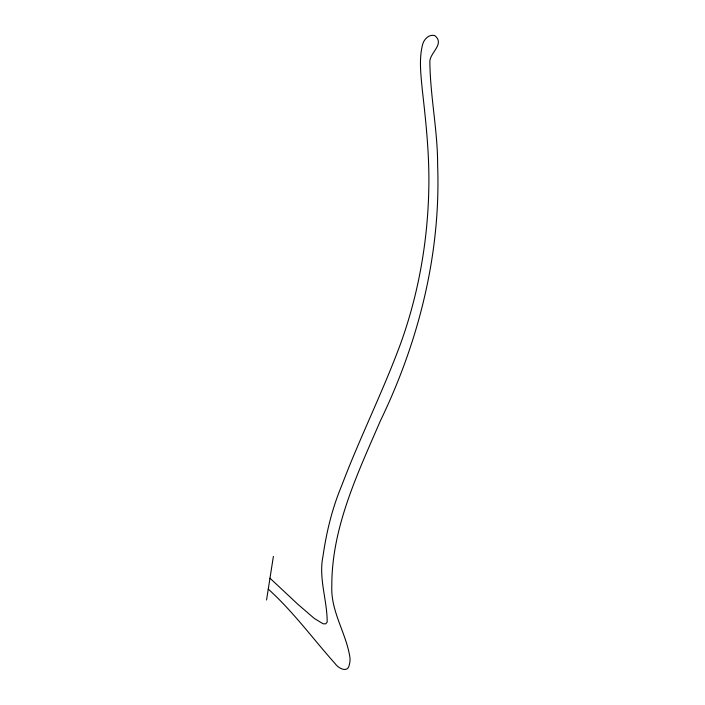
<?xml version="1.0" encoding="UTF-8"?>
<svg xmlns="http://www.w3.org/2000/svg" width="705" height="705" viewBox="0 0 705 705"><rect width="100%" height="100%" fill="white"/><g stroke="black" fill="none" stroke-linecap="round" stroke-linejoin="round"><path stroke-width="1.06" d="M266.56 600.008L273.39 556.386M269.971 578.197L297.827 604.255L314.254 618.4L323.049 623.784L325.728 623.854L327.182 621.995C327.235 600.052 318.378 578.312 323.005 556.139C326.459 531.958 332.293 508.041 341.758 485.472C359.885 437.532 382.93 391.627 400.643 343.546C418.726 293.421 427.953 240.246 428.834 186.992C429.398 154.474 425.987 122.08 422.286 89.817C420.929 74.73 418.77 59.167 422.665 44.283C424.102 39.127 428.957 34.113 434.685 35.541C445.146 43.728 430.191 52.452 429.865 61.3C430.12 96.047 437.717 130.407 437.638 165.243C440.898 253.765 418.726 341.546 380.33 420.938C357.708 473.452 331.562 527.631 331.817 586.04C330.592 611.87 346.719 633.716 350.059 658.444A23.353 12.329 70.4 0 1 349.283 664.956C347.794 673.39 338.312 668.261 335.227 663.74C312.958 638.818 293.201 611.596 268.27 589.107"/></g></svg>
